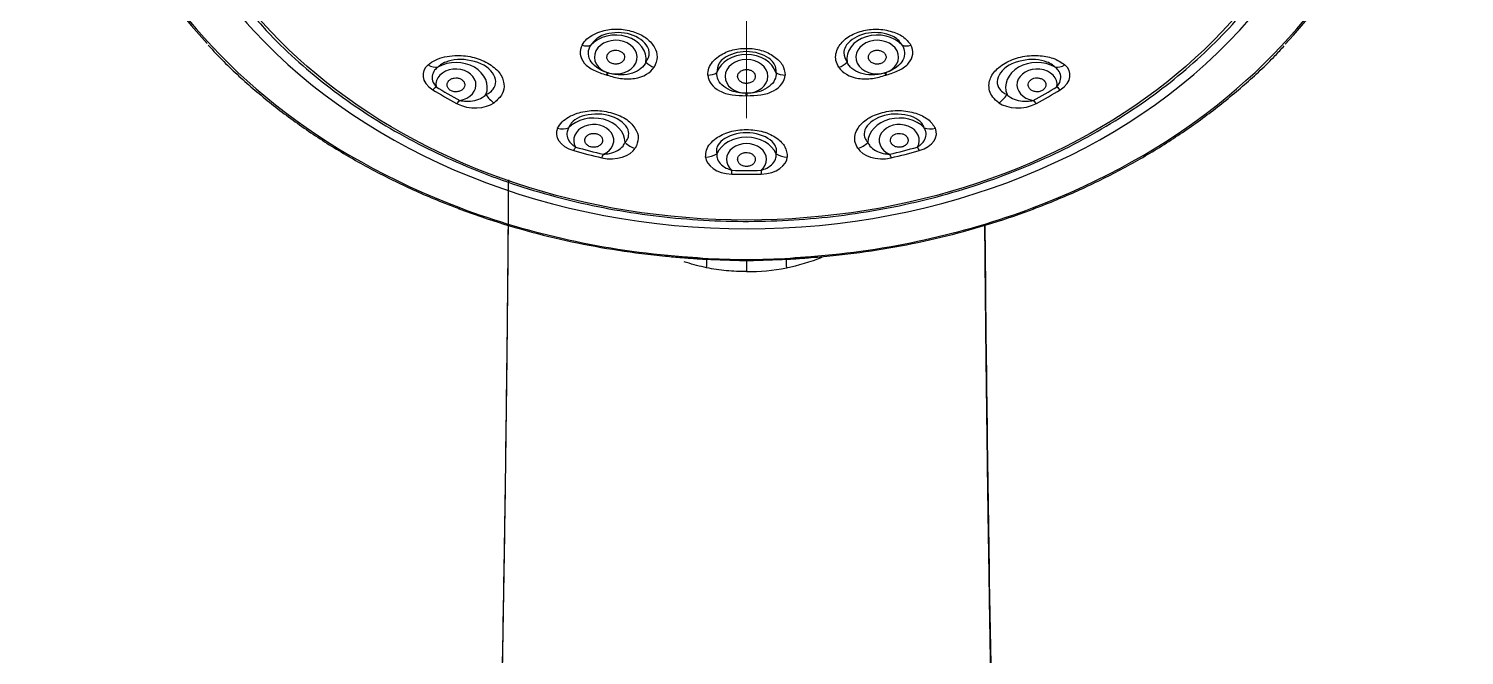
# Model space of a CAD drawing. Extents: x 0 to 1354, y 0 to 992.
# Drawn here: x 437 to 518.3, y 585.6 to 621.1 of the extents above; entities that cross this region are included whole.
import ezdxf

# ---------------------------------------------------------------- set-up
doc = ezdxf.new("R2010")
doc.units = 0
doc.header["$LTSCALE"] = 10
doc.header["$MEASUREMENT"] = 0
doc.linetypes.add('CENTER2', pattern=[28.575, 19.05, -3.175, 3.175, -3.175])
doc.layers.add('1', color=7, linetype='CONTINUOUS')
doc.layers.add('Cneter', color=1, linetype='CENTER2', lineweight=13)

msp = doc.modelspace()

# ---------------------------------------------------------------- linework, layer by layer
at = {"layer": '1', "color": 7, "linetype": 'Continuous'}
for p, q in [((461.459, 610.983), (461.457, 610.981)), ((493.861, 610.981), (493.859, 610.983)), ((477.659, 607.995), (477.659, 608.056)), ((477.659, 608.032), (477.659, 607.372))]:
    msp.add_line(p, q, dxfattribs=at)
for centre, major_axis, ratio, start_param, end_param in [((477.659, 637.88), (37.699, 0), 0.790155, 5.156583, 10.55138), ((477.659, 638.163), (-37.999, 0), 0.790155, 5.627397, 6.920378), ((477.659, 638.163), (-37.999, 0), 0.790155, 2.502798, 3.799488), ((477.659, 637.072), (-34.52, 0), 0.790155, 0, 0.629497), ((477.659, 637.072), (-34.52, 0), 0.790155, 2.51406, 3.141593), ((477.659, 637.072), (-34.52, 0), 0.790155, 0.629497, 2.51406), ((470.254, 619.406), (-1.723, 0), 0.790155, 3.016187, 5.669392), ((470.254, 619.52), (1.209, 0), 0.790155, 4.358175, 10.61059), ((485.065, 619.406), (-1.723, 0), 0.790155, 3.755386, 6.408591), ((485.065, 619.52), (1.209, 0), 0.790155, 5.097374, 11.349788), ((468.425, 620.799), (0.697, -0.393), 0.730817, 4.998751, 5.695614), ((477.659, 618.312), (-1.723, 0), 0.790155, 3.385786, 6.038992), ((486.893, 620.799), (0.697, 0.393), 0.730817, 3.729164, 4.426027), ((459.814, 619.845), (0.645, -0.764), 0.716961, 5.188181, 5.86621), ((461.201, 617.951), (1.136, 0), 0.790155, 4.901912, 9.549414), ((461.201, 617.807), (-1.779, 0), 0.790155, 2.845971, 5.32217), ((472.473, 619.56), (0.676, -0.428), 0.72265, 4.385315, 5.082178), ((477.659, 618.427), (1.209, 0), 0.790155, 4.727775, 10.980189), ((482.845, 619.56), (0.676, 0.428), 0.72265, 4.3426, 5.039463), ((494.117, 617.807), (-1.779, 0), 0.790155, 4.102608, 6.578807), ((494.117, 617.951), (1.136, 0), 0.790155, 6.158549, 10.806051), ((495.504, 619.845), (0.645, 0.764), 0.716961, 3.558568, 4.236597), ((469.8, 619.125), (0.235, 0.765), 0.221897, 3.851939, 4.086354), ((477.659, 634.638), (21.895, 0), 0.790155, 4.341933, 4.343647), ((469.834, 619.115), (-0.234, -0.765), 0.220918, 0.710031, 0.944446), ((477.659, 634.625), (21.709, 0), 0.790155, 4.341933, 4.343647), ((475.488, 619.115), (0.8, 0.023), 0.767163, 4.667088, 5.363952), ((479.83, 619.115), (0.8, -0.023), 0.767163, 4.060826, 4.75769), ((477.659, 634.625), (21.709, 0), 0.790155, 5.081131, 5.082845), ((485.484, 619.115), (-0.234, 0.765), 0.220918, 2.197146, 2.431561), ((485.518, 619.125), (0.235, -0.765), 0.221897, 5.338424, 5.572839), ((477.659, 634.638), (21.895, 0), 0.790155, 5.081131, 5.082845), ((460.074, 618.452), (-0.521, -0.854), 0.374386, 0.706149, 1.020037), ((477.659, 635.88), (-29.098, 0), 0.790155, 0.91368, 0.971275), ((477.659, 635.85), (28.789, 0), 0.790155, 4.055273, 4.112868), ((463.518, 617.719), (0.575, -0.818), 0.690785, 4.621421, 5.29945), ((477.659, 634.625), (21.709, 0), 0.790155, 4.711532, 4.713246), ((477.64, 617.962), (0.001, 0.8), 0.000525, 3.81824, 4.052655), ((477.659, 634.638), (21.895, 0), 0.790155, 4.711532, 4.713246), ((477.678, 617.962), (0.001, -0.8), 0.000525, 5.372123, 5.606538), ((491.8, 617.719), (0.575, 0.818), 0.690785, 4.125328, 4.803357), ((477.659, 635.85), (28.789, 0), 0.790155, 5.31191, 5.369505), ((477.659, 635.88), (-29.098, 0), 0.790155, 2.170317, 2.227912), ((495.244, 618.452), (-0.521, 0.854), 0.374386, 2.121555, 2.435444), ((461.415, 617.682), (0.475, 0.88), 0.345831, 3.8289, 4.142788), ((493.903, 617.682), (0.475, -0.88), 0.345831, 5.28199, 5.595878), ((469.007, 614.665), (-1.779, 0), 0.790155, 3.16013, 5.636329), ((469.007, 614.808), (1.136, 0), 0.790155, 5.216071, 9.863573), ((486.312, 614.665), (-1.779, 0), 0.790155, 3.788449, 6.264648), ((486.312, 614.808), (1.136, 0), 0.790155, 5.84439, 10.491892), ((467.074, 616.287), (0.903, -0.429), 0.793988, 4.955273, 5.633302), ((477.659, 613.582), (-1.779, 0), 0.790155, 3.474289, 5.950489), ((488.244, 616.287), (0.903, 0.429), 0.793988, 3.791476, 4.469505), ((467.978, 615.04), (-0.272, -0.962), 0.206104, 0.625999, 0.939888), ((477.659, 635.88), (-29.098, 0), 0.790155, 1.22784, 1.285435), ((477.659, 635.85), (28.789, 0), 0.790155, 4.369432, 4.427027), ((469.555, 614.635), (0.226, 0.974), 0.172536, 3.75865, 4.072539), ((471.428, 615.17), (0.85, -0.528), 0.780226, 4.414727, 5.092756), ((475.37, 614.676), (0.998, 0.063), 0.815788, 4.636524, 5.314553), ((477.659, 613.725), (1.136, 0), 0.790155, 5.530231, 10.177733), ((479.948, 614.676), (0.998, -0.063), 0.815788, 4.110225, 4.788254), ((483.89, 615.17), (0.85, 0.528), 0.780226, 4.332022, 5.010051), ((477.659, 635.85), (28.789, 0), 0.790155, 4.997751, 5.055346), ((485.763, 614.635), (0.226, -0.974), 0.172536, 5.352239, 5.666127), ((477.659, 635.88), (-29.098, 0), 0.790155, 1.856158, 1.913753), ((487.34, 615.04), (-0.272, 0.962), 0.206104, 2.201705, 2.515593), ((476.83, 613.724), (-0.023, -1), 0.017648, 0.597374, 0.911263), ((477.659, 635.85), (28.789, 0), 0.790155, 4.683592, 4.741186), ((478.488, 613.724), (-0.023, 1), 0.017648, 2.23033, 2.544218), ((477.659, 635.88), (-29.098, 0), 0.790155, 1.541999, 1.599594), ((461.543, 611.405), (-0.176, -0.468), 0.263385, 6.189898, 6.831434), ((461.545, 611.406), (0.176, 0.468), 0.263385, 3.141918, 3.689886), ((477.659, 637.881), (37.703, 0), 0.790155, 4.268195, 4.615639), ((477.659, 637.881), (37.703, 0), 0.790155, 4.809139, 5.156583), ((493.774, 611.406), (-0.176, 0.468), 0.263385, 2.593299, 3.141268), ((493.775, 611.405), (-0.176, 0.468), 0.263385, 2.593344, 3.141249), ((474.036, 608.668), (0.038, 0.499), 0.059206, 3.108412, 3.643374), ((481.282, 608.668), (0.038, -0.499), 0.059206, 5.781404, 6.31666), ((475.198, 608.581), (-0.035, -0.499), 0.073615, 6.279502, 6.784509), ((474.955, 606.417), (0.377, 1.964), 0.136214, 5.374418, 5.748618), ((480.363, 606.417), (-0.377, 1.964), 0.136214, 0.534568, 0.908768), ((480.12, 608.581), (0.035, -0.499), 0.073615, 5.781862, 6.286869)]:
    msp.add_ellipse(centre, major_axis=major_axis, ratio=ratio, start_param=start_param, end_param=end_param, dxfattribs=at)
msp.add_ellipse((477.659, 636.859), major_axis=(33.622, 0), ratio=0.790155, dxfattribs=at)
for points, knots in [([(449.815, 621.772), (450.093, 621.44), (450.872, 620.562), (452.288, 619.218), (454.056, 617.754), (455.962, 616.401), (457.99, 615.166), (460.129, 614.055), (462.367, 613.076), (464.693, 612.232), (467.091, 611.529), (469.549, 610.972), (472.054, 610.563), (474.59, 610.304), (477.143, 610.197), (479.699, 610.242), (482.244, 610.44), (484.763, 610.789), (487.242, 611.287), (489.667, 611.931), (492.024, 612.719), (494.3, 613.645), (496.481, 614.704), (498.557, 615.891), (500.513, 617.199), (502.344, 618.618), (504.021, 620.15), (505.175, 621.324), (505.724, 622.007), (505.813, 622.12)], [0, 0, 0, 0, 0.02283, 0.061557, 0.100301, 0.139057, 0.177824, 0.216598, 0.255377, 0.29416, 0.332945, 0.371732, 0.410519, 0.449308, 0.488097, 0.526887, 0.565678, 0.60447, 0.643263, 0.682058, 0.720853, 0.759649, 0.798445, 0.83724, 0.876031, 0.914818, 0.953596, 0.992363, 1, 1, 1, 1]), ([(468.346, 620.2), (468.428, 620.321), (468.588, 620.554), (468.992, 620.825), (469.565, 621.043), (470.34, 621.16), (471.232, 621.004), (472.004, 620.648), (472.461, 620.113), (472.678, 619.512), (472.513, 619.139), (472.429, 618.95)], [0, 0, 0, 0, 0.087607, 0.169371, 0.250856, 0.377447, 0.501128, 0.621802, 0.747777, 0.872041, 1, 1, 1, 1]), ([(471.963, 619.235), (472.018, 619.319), (472.192, 619.581), (472.144, 620.206), (471.524, 620.674), (470.651, 620.941), (469.902, 620.937), (469.158, 620.614), (468.965, 620.352), (468.845, 620.19)], [0, 0, 0, 0, 0.080562, 0.253207, 0.499831, 0.500495, 0.747529, 0.843295, 1, 1, 1, 1]), ([(482.889, 618.95), (482.824, 619.076), (482.699, 619.32), (482.703, 619.716), (482.878, 620.163), (483.296, 620.645), (484.069, 620.999), (484.961, 621.153), (485.818, 621.019), (486.576, 620.716), (486.839, 620.374), (486.972, 620.2)], [0, 0, 0, 0, 0.087607, 0.169371, 0.250856, 0.377447, 0.501128, 0.621802, 0.747777, 0.872041, 1, 1, 1, 1]), ([(486.473, 620.19), (486.422, 620.274), (486.261, 620.54), (485.572, 620.94), (484.662, 620.94), (483.79, 620.672), (483.282, 620.284), (483.118, 619.682), (483.264, 619.407), (483.355, 619.235)], [0, 0, 0, 0, 0.080562, 0.253207, 0.499831, 0.500495, 0.747529, 0.843295, 1, 1, 1, 1]), ([(447.175, 620.2), (447.457, 619.884), (448.287, 619.002), (449.798, 617.635), (451.704, 616.115), (453.747, 614.709), (455.909, 613.421), (458.182, 612.258), (460.024, 611.456), (461.1, 611.039), (461.369, 610.938)], [0, 0, 0, 0, 0.078639, 0.224104, 0.369616, 0.515166, 0.660747, 0.806349, 0.951968, 1, 1, 1, 1]), ([(459.623, 619.084), (459.757, 619.182), (460.016, 619.37), (460.545, 619.546), (461.24, 619.635), (462.123, 619.581), (463.039, 619.21), (463.73, 618.661), (463.968, 618.019), (463.888, 617.397), (463.544, 617.092), (463.366, 616.935)], [0, 0, 0, 0, 0.087456, 0.169153, 0.25014, 0.377375, 0.499739, 0.622279, 0.749894, 0.871256, 1, 1, 1, 1]), ([(468.346, 620.2), (468.167, 619.884), (468.207, 619.503), (468.609, 619.028), (468.797, 618.888), (469.238, 618.666), (469.485, 618.588), (469.732, 618.512)], [0, 0, 0, 0, 0.5, 0.5, 0.75, 0.75, 1, 1, 1, 1]), ([(469.8, 618.635), (469.552, 618.713), (469.339, 618.819), (469.002, 619.068), (468.88, 619.209), (468.65, 619.643), (468.679, 619.947), (468.845, 620.19)], [0, 0, 0, 0, 0.25, 0.25, 0.5, 0.5, 1, 1, 1, 1]), ([(469.786, 619.661), (469.78, 619.649), (469.77, 619.624), (469.756, 619.572), (469.75, 619.505), (469.765, 619.425), (469.811, 619.323), (469.916, 619.214), (470.1, 619.132), (470.276, 619.119), (470.412, 619.143), (470.506, 619.176), (470.589, 619.224), (470.658, 619.283), (470.696, 619.335), (470.716, 619.37), (470.728, 619.395), (470.754, 619.463), (470.76, 619.578), (470.709, 619.697), (470.637, 619.778), (470.57, 619.829), (470.493, 619.87), (470.378, 619.909), (470.22, 619.924), (470.034, 619.886), (469.904, 619.811), (469.837, 619.741), (469.805, 619.697), (469.792, 619.673), (469.786, 619.661)], [0, 0, 0, 0, 0.015625, 0.03125, 0.0625, 0.09375, 0.125, 0.1875, 0.25, 0.3125, 0.34375, 0.375, 0.40625, 0.4375, 0.46875, 0.476562, 0.484375, 0.5, 0.5625, 0.625, 0.65625, 0.6875, 0.71875, 0.75, 0.8125, 0.875, 0.9375, 0.96875, 0.984375, 1, 1, 1, 1]), ([(475.47, 618.501), (475.479, 618.635), (475.498, 618.895), (475.716, 619.258), (476.118, 619.62), (476.757, 619.946), (477.65, 620.053), (478.542, 619.944), (479.247, 619.58), (479.769, 619.088), (479.822, 618.698), (479.849, 618.501)], [0, 0, 0, 0, 0.087607, 0.169371, 0.250856, 0.377447, 0.501128, 0.621802, 0.747777, 0.872041, 1, 1, 1, 1]), ([(479.331, 618.641), (479.333, 618.733), (479.34, 619.021), (478.945, 619.581), (478.125, 619.837), (477.189, 619.836), (476.515, 619.623), (476.027, 619.117), (476.003, 618.823), (475.987, 618.641)], [0, 0, 0, 0, 0.080562, 0.253207, 0.499831, 0.500495, 0.747529, 0.843295, 1, 1, 1, 1]), ([(484.599, 619.376), (484.605, 619.364), (484.619, 619.34), (484.652, 619.294), (484.706, 619.241), (484.785, 619.19), (484.906, 619.139), (485.077, 619.114), (485.282, 619.152), (485.423, 619.236), (485.503, 619.325), (485.545, 619.4), (485.565, 619.48), (485.565, 619.56), (485.55, 619.619), (485.534, 619.656), (485.522, 619.68), (485.484, 619.744), (485.39, 619.833), (485.25, 619.893), (485.129, 619.914), (485.035, 619.917), (484.943, 619.906), (484.825, 619.874), (484.695, 619.801), (484.59, 619.673), (484.559, 619.549), (484.568, 619.461), (484.583, 619.412), (484.593, 619.388), (484.599, 619.376)], [0, 0, 0, 0, 0.015625, 0.03125, 0.0625, 0.09375, 0.125, 0.1875, 0.25, 0.3125, 0.34375, 0.375, 0.40625, 0.4375, 0.46875, 0.476562, 0.484375, 0.5, 0.5625, 0.625, 0.65625, 0.6875, 0.71875, 0.75, 0.8125, 0.875, 0.9375, 0.96875, 0.984375, 1, 1, 1, 1]), ([(486.473, 620.19), (486.638, 619.948), (486.667, 619.642), (486.439, 619.21), (486.317, 619.069), (485.981, 618.82), (485.764, 618.712), (485.518, 618.635)], [0, 0, 0, 0, 0.5, 0.5, 0.75, 0.75, 1, 1, 1, 1]), ([(485.586, 618.512), (485.831, 618.587), (486.082, 618.667), (486.522, 618.889), (486.71, 619.029), (487.109, 619.502), (487.151, 619.885), (486.972, 620.2)], [0, 0, 0, 0, 0.25, 0.25, 0.5, 0.5, 1, 1, 1, 1]), ([(491.952, 616.935), (491.827, 617.038), (491.585, 617.236), (491.402, 617.611), (491.373, 618.082), (491.585, 618.656), (492.271, 619.205), (493.188, 619.58), (494.174, 619.641), (495.085, 619.496), (495.488, 619.224), (495.695, 619.084)], [0, 0, 0, 0, 0.087456, 0.169153, 0.25014, 0.377375, 0.499739, 0.622279, 0.749894, 0.871256, 1, 1, 1, 1]), ([(493.95, 610.938), (494.38, 611.1), (495.612, 611.586), (497.595, 612.478), (499.848, 613.667), (501.988, 614.98), (504.008, 616.409), (505.885, 617.955), (507.251, 619.212), (507.946, 619.975), (508.11, 620.161)], [0, 0, 0, 0, 0.077128, 0.223235, 0.369366, 0.515489, 0.6616, 0.807691, 0.953754, 1, 1, 1, 1]), ([(460.182, 618.96), (460.116, 618.902), (459.949, 618.758), (459.832, 618.456), (459.874, 618.118), (460.015, 617.921), (460.074, 617.839)], [0, 0, 0, 0, 0.200427, 0.49953, 0.790892, 1, 1, 1, 1]), ([(462.903, 617.398), (462.963, 617.428), (463.13, 617.512), (463.372, 617.745), (463.576, 618.258), (463.195, 618.822), (462.37, 619.295), (461.462, 619.471), (460.686, 619.285), (460.346, 619.109), (460.226, 618.999), (460.182, 618.96)], [0, 0, 0, 0, 0.046355, 0.127416, 0.254336, 0.50001, 0.500136, 0.746142, 0.872777, 0.954138, 1, 1, 1, 1]), ([(469.767, 618.501), (470.012, 618.426), (470.266, 618.352), (470.793, 618.277), (471.065, 618.277), (471.817, 618.397), (472.233, 618.64), (472.429, 618.95)], [0, 0, 0, 0, 0.25, 0.25, 0.5, 0.5, 1, 1, 1, 1]), ([(471.963, 619.235), (471.849, 618.977), (471.581, 618.745), (471.017, 618.556), (470.8, 618.518), (470.334, 618.515), (470.082, 618.551), (469.834, 618.625)], [0, 0, 0, 0, 0.5, 0.5, 0.75, 0.75, 1, 1, 1, 1]), ([(477.159, 618.424), (477.159, 618.412), (477.161, 618.385), (477.171, 618.333), (477.197, 618.269), (477.247, 618.198), (477.337, 618.116), (477.485, 618.044), (477.693, 618.021), (477.863, 618.059), (477.979, 618.119), (478.052, 618.178), (478.108, 618.246), (478.144, 618.321), (478.157, 618.38), (478.159, 618.419), (478.159, 618.445), (478.152, 618.515), (478.105, 618.625), (478.003, 618.721), (477.899, 618.776), (477.813, 618.805), (477.722, 618.821), (477.598, 618.824), (477.443, 618.793), (477.287, 618.704), (477.2, 618.597), (477.169, 618.513), (477.161, 618.463), (477.159, 618.437), (477.159, 618.424)], [0, 0, 0, 0, 0.015625, 0.03125, 0.0625, 0.09375, 0.125, 0.1875, 0.25, 0.3125, 0.34375, 0.375, 0.40625, 0.4375, 0.46875, 0.476562, 0.484375, 0.5, 0.5625, 0.625, 0.65625, 0.6875, 0.71875, 0.75, 0.8125, 0.875, 0.9375, 0.96875, 0.984375, 1, 1, 1, 1]), ([(482.889, 618.95), (483.086, 618.639), (483.499, 618.397), (484.256, 618.277), (484.527, 618.277), (485.055, 618.352), (485.303, 618.425), (485.551, 618.501)], [0, 0, 0, 0, 0.5, 0.5, 0.75, 0.75, 1, 1, 1, 1]), ([(485.484, 618.625), (485.234, 618.55), (484.987, 618.515), (484.52, 618.518), (484.303, 618.555), (483.735, 618.746), (483.469, 618.977), (483.355, 619.235)], [0, 0, 0, 0, 0.25, 0.25, 0.5, 0.5, 1, 1, 1, 1]), ([(495.136, 618.96), (495.092, 619), (494.971, 619.11), (494.63, 619.285), (493.854, 619.471), (492.947, 619.295), (492.122, 618.821), (491.741, 618.257), (491.947, 617.744), (492.189, 617.511), (492.355, 617.428), (492.415, 617.398)], [0, 0, 0, 0, 0.046355, 0.127416, 0.254336, 0.50001, 0.500136, 0.746142, 0.872777, 0.954138, 1, 1, 1, 1]), ([(495.244, 617.839), (495.303, 617.921), (495.444, 618.118), (495.486, 618.457), (495.368, 618.759), (495.202, 618.903), (495.136, 618.96)], [0, 0, 0, 0, 0.208279, 0.500324, 0.801781, 1, 1, 1, 1]), ([(460.796, 618.183), (460.791, 618.177), (460.782, 618.166), (460.763, 618.143), (460.736, 618.1), (460.709, 618.034), (460.698, 617.952), (460.711, 617.842), (460.783, 617.713), (460.942, 617.599), (461.116, 617.554), (461.258, 617.555), (461.362, 617.573), (461.457, 617.608), (461.526, 617.648), (461.567, 617.681), (461.589, 617.701), (461.602, 617.714), (461.611, 617.725), (461.62, 617.735), (461.636, 617.755), (461.677, 617.817), (461.704, 617.903), (461.7, 618), (461.674, 618.094), (461.602, 618.201), (461.464, 618.297), (461.289, 618.349), (461.1, 618.347), (460.954, 618.3), (460.859, 618.241), (460.817, 618.205), (460.799, 618.185), (460.796, 618.183)], [0, 0, 0, 0, 0.007812, 0.015625, 0.03125, 0.0625, 0.09375, 0.125, 0.1875, 0.25, 0.3125, 0.34375, 0.375, 0.40625, 0.4375, 0.453125, 0.460938, 0.46875, 0.472656, 0.476562, 0.484375, 0.5, 0.5625, 0.59375, 0.625, 0.6875, 0.75, 0.8125, 0.875, 0.9375, 0.96875, 0.996094, 1, 1, 1, 1]), ([(475.47, 618.501), (475.479, 618.16), (475.723, 617.821), (476.344, 617.497), (476.59, 617.421), (477.109, 617.341), (477.375, 617.338), (477.64, 617.338)], [0, 0, 0, 0, 0.5, 0.5, 0.75, 0.75, 1, 1, 1, 1]), ([(477.64, 617.472), (477.374, 617.473), (477.127, 617.511), (476.696, 617.647), (476.514, 617.743), (476.086, 618.08), (475.96, 618.369), (475.987, 618.641)], [0, 0, 0, 0, 0.25, 0.25, 0.5, 0.5, 1, 1, 1, 1]), ([(479.331, 618.641), (479.358, 618.37), (479.23, 618.079), (478.805, 617.744), (478.624, 617.648), (478.194, 617.512), (477.942, 617.473), (477.678, 617.472)], [0, 0, 0, 0, 0.5, 0.5, 0.75, 0.75, 1, 1, 1, 1]), ([(477.678, 617.338), (477.941, 617.338), (478.211, 617.341), (478.73, 617.421), (478.977, 617.498), (479.594, 617.82), (479.839, 618.161), (479.849, 618.501)], [0, 0, 0, 0, 0.25, 0.25, 0.5, 0.5, 1, 1, 1, 1]), ([(493.713, 617.718), (493.718, 617.713), (493.728, 617.702), (493.751, 617.681), (493.794, 617.647), (493.864, 617.606), (493.96, 617.573), (494.096, 617.549), (494.273, 617.563), (494.461, 617.647), (494.568, 617.764), (494.611, 617.871), (494.621, 617.955), (494.609, 618.037), (494.581, 618.101), (494.555, 618.143), (494.537, 618.165), (494.526, 618.178), (494.516, 618.189), (494.506, 618.199), (494.487, 618.217), (494.425, 618.267), (494.33, 618.314), (494.212, 618.341), (494.09, 618.35), (493.94, 618.329), (493.782, 618.256), (493.665, 618.14), (493.609, 617.997), (493.62, 617.873), (493.661, 617.783), (493.692, 617.741), (493.71, 617.721), (493.713, 617.718)], [0, 0, 0, 0, 0.007812, 0.015625, 0.03125, 0.0625, 0.09375, 0.125, 0.1875, 0.25, 0.3125, 0.34375, 0.375, 0.40625, 0.4375, 0.453125, 0.460938, 0.46875, 0.472656, 0.476562, 0.484375, 0.5, 0.5625, 0.59375, 0.625, 0.6875, 0.75, 0.8125, 0.875, 0.9375, 0.96875, 0.996094, 1, 1, 1, 1]), ([(461.415, 617.069), (461.534, 617.049), (461.819, 617.001), (462.282, 617.05), (462.67, 617.197), (462.837, 617.341), (462.903, 617.398)], [0, 0, 0, 0, 0.208279, 0.500324, 0.801781, 1, 1, 1, 1]), ([(492.415, 617.398), (492.482, 617.34), (492.649, 617.196), (493.037, 617.05), (493.498, 617.001), (493.784, 617.049), (493.903, 617.069)], [0, 0, 0, 0, 0.200427, 0.49953, 0.790892, 1, 1, 1, 1]), ([(466.961, 615.488), (467.034, 615.612), (467.176, 615.85), (467.567, 616.141), (468.148, 616.39), (468.968, 616.549), (469.97, 616.418), (470.856, 616.066), (471.379, 615.52), (471.607, 614.917), (471.445, 614.548), (471.361, 614.358)], [0, 0, 0, 0, 0.087456, 0.169153, 0.25014, 0.377375, 0.499739, 0.622279, 0.749894, 0.871256, 1, 1, 1, 1]), ([(470.785, 614.691), (470.822, 614.734), (470.925, 614.851), (471.02, 615.126), (470.942, 615.655), (470.322, 616.094), (469.353, 616.343), (468.457, 616.292), (467.864, 615.935), (467.653, 615.69), (467.604, 615.559), (467.587, 615.512)], [0, 0, 0, 0, 0.046355, 0.127416, 0.254336, 0.50001, 0.500136, 0.746142, 0.872777, 0.954138, 1, 1, 1, 1]), ([(483.957, 614.358), (483.894, 614.484), (483.772, 614.728), (483.789, 615.123), (483.99, 615.573), (484.457, 616.063), (485.338, 616.416), (486.343, 616.549), (487.259, 616.372), (488.008, 616.02), (488.239, 615.669), (488.357, 615.488)], [0, 0, 0, 0, 0.087456, 0.169153, 0.25014, 0.377375, 0.499739, 0.622279, 0.749894, 0.871256, 1, 1, 1, 1]), ([(487.731, 615.512), (487.713, 615.56), (487.665, 615.691), (487.453, 615.936), (486.86, 616.293), (485.964, 616.342), (484.995, 616.093), (484.375, 615.654), (484.298, 615.125), (484.393, 614.85), (484.496, 614.733), (484.533, 614.691)], [0, 0, 0, 0, 0.046355, 0.127416, 0.254336, 0.50001, 0.500136, 0.746142, 0.872777, 0.954138, 1, 1, 1, 1]), ([(467.587, 615.512), (467.552, 615.441), (467.464, 615.266), (467.491, 614.953), (467.676, 614.643), (467.889, 614.491), (467.978, 614.427)], [0, 0, 0, 0, 0.200427, 0.49953, 0.790892, 1, 1, 1, 1]), ([(468.531, 614.93), (468.528, 614.924), (468.523, 614.91), (468.515, 614.884), (468.506, 614.836), (468.506, 614.767), (468.527, 614.686), (468.583, 614.585), (468.702, 614.48), (468.898, 614.41), (469.08, 614.41), (469.215, 614.446), (469.307, 614.489), (469.384, 614.545), (469.434, 614.6), (469.46, 614.641), (469.473, 614.665), (469.48, 614.681), (469.485, 614.693), (469.49, 614.706), (469.497, 614.728), (469.512, 614.797), (469.504, 614.885), (469.462, 614.977), (469.4, 615.06), (469.29, 615.144), (469.122, 615.202), (468.934, 615.208), (468.756, 615.16), (468.635, 615.08), (468.567, 615.001), (468.542, 614.956), (468.532, 614.933), (468.531, 614.93)], [0, 0, 0, 0, 0.007812, 0.015625, 0.03125, 0.0625, 0.09375, 0.125, 0.1875, 0.25, 0.3125, 0.34375, 0.375, 0.40625, 0.4375, 0.453125, 0.460938, 0.46875, 0.472656, 0.476562, 0.484375, 0.5, 0.5625, 0.59375, 0.625, 0.6875, 0.75, 0.8125, 0.875, 0.9375, 0.96875, 0.996094, 1, 1, 1, 1]), ([(475.346, 613.86), (475.351, 613.993), (475.362, 614.251), (475.576, 614.617), (475.987, 614.99), (476.664, 615.336), (477.654, 615.455), (478.648, 615.339), (479.404, 614.953), (479.918, 614.442), (479.954, 614.058), (479.972, 613.86)], [0, 0, 0, 0, 0.087456, 0.169153, 0.25014, 0.377375, 0.499739, 0.622279, 0.749894, 0.871256, 1, 1, 1, 1]), ([(479.34, 614.041), (479.351, 614.09), (479.379, 614.223), (479.318, 614.503), (478.965, 614.978), (478.168, 615.239), (477.149, 615.239), (476.352, 614.977), (476, 614.501), (475.939, 614.223), (475.967, 614.089), (475.978, 614.041)], [0, 0, 0, 0, 0.046355, 0.127416, 0.254336, 0.50001, 0.500136, 0.746142, 0.872777, 0.954138, 1, 1, 1, 1]), ([(485.836, 614.686), (485.839, 614.68), (485.845, 614.667), (485.858, 614.641), (485.886, 614.598), (485.937, 614.542), (486.014, 614.487), (486.135, 614.431), (486.309, 614.401), (486.52, 614.436), (486.667, 614.521), (486.75, 614.612), (486.792, 614.689), (486.813, 614.77), (486.812, 614.838), (486.803, 614.884), (486.795, 614.909), (486.789, 614.925), (486.784, 614.937), (486.778, 614.95), (486.768, 614.971), (486.728, 615.034), (486.656, 615.102), (486.554, 615.156), (486.442, 615.195), (486.291, 615.211), (486.112, 615.18), (485.956, 615.098), (485.846, 614.977), (485.808, 614.855), (485.813, 614.76), (485.826, 614.712), (485.835, 614.689), (485.836, 614.686)], [0, 0, 0, 0, 0.007812, 0.015625, 0.03125, 0.0625, 0.09375, 0.125, 0.1875, 0.25, 0.3125, 0.34375, 0.375, 0.40625, 0.4375, 0.453125, 0.460938, 0.46875, 0.472656, 0.476562, 0.484375, 0.5, 0.5625, 0.59375, 0.625, 0.6875, 0.75, 0.8125, 0.875, 0.9375, 0.96875, 0.996094, 1, 1, 1, 1]), ([(487.34, 614.427), (487.429, 614.49), (487.641, 614.643), (487.828, 614.953), (487.853, 615.267), (487.766, 615.442), (487.731, 615.512)], [0, 0, 0, 0, 0.208279, 0.500324, 0.801781, 1, 1, 1, 1]), ([(469.555, 614.022), (469.675, 614.032), (469.964, 614.056), (470.371, 614.214), (470.663, 614.446), (470.75, 614.621), (470.785, 614.691)], [0, 0, 0, 0, 0.208279, 0.500324, 0.801781, 1, 1, 1, 1]), ([(475.978, 614.041), (475.978, 613.966), (475.978, 613.78), (476.145, 613.491), (476.456, 613.244), (476.72, 613.15), (476.83, 613.112)], [0, 0, 0, 0, 0.200427, 0.49953, 0.790892, 1, 1, 1, 1]), ([(477.159, 613.725), (477.159, 613.718), (477.16, 613.705), (477.162, 613.677), (477.172, 613.63), (477.199, 613.564), (477.251, 613.492), (477.344, 613.41), (477.497, 613.339), (477.712, 613.32), (477.885, 613.365), (477.999, 613.432), (478.07, 613.495), (478.121, 613.567), (478.147, 613.631), (478.156, 613.677), (478.158, 613.703), (478.159, 613.72), (478.159, 613.733), (478.158, 613.746), (478.156, 613.768), (478.144, 613.838), (478.102, 613.92), (478.026, 613.997), (477.935, 614.061), (477.797, 614.114), (477.614, 614.128), (477.434, 614.088), (477.283, 613.999), (477.199, 613.893), (477.166, 613.801), (477.159, 613.753), (477.159, 613.728), (477.159, 613.725)], [0, 0, 0, 0, 0.007812, 0.015625, 0.03125, 0.0625, 0.09375, 0.125, 0.1875, 0.25, 0.3125, 0.34375, 0.375, 0.40625, 0.4375, 0.453125, 0.460938, 0.46875, 0.472656, 0.476562, 0.484375, 0.5, 0.5625, 0.59375, 0.625, 0.6875, 0.75, 0.8125, 0.875, 0.9375, 0.96875, 0.996094, 1, 1, 1, 1]), ([(478.488, 613.112), (478.598, 613.15), (478.861, 613.243), (479.174, 613.491), (479.341, 613.781), (479.34, 613.967), (479.34, 614.041)], [0, 0, 0, 0, 0.208279, 0.500324, 0.801781, 1, 1, 1, 1]), ([(484.533, 614.691), (484.568, 614.62), (484.656, 614.445), (484.948, 614.214), (485.354, 614.056), (485.643, 614.032), (485.763, 614.022)], [0, 0, 0, 0, 0.200427, 0.49953, 0.790892, 1, 1, 1, 1]), ([(464.172, 612.562), (464.163, 611.155), (464.131, 607.189), (464.056, 599.986), (463.904, 589.369), (463.662, 575.846), (463.348, 561.395), (463.061, 549.731), (462.831, 540.931), (462.591, 532.378), (462.239, 520.916), (461.785, 507.625), (461.425, 498.122), (461.255, 493.625)], [0, 0, 0, 0, 0.04114, 0.114398, 0.202128, 0.329324, 0.467621, 0.566225, 0.617062, 0.682316, 0.773565, 0.892831, 1, 1, 1, 1]), ([(461.367, 610.937), (461.797, 610.775), (463.051, 610.326), (465.177, 609.673), (467.762, 609.042), (470.397, 608.558), (472.485, 608.297), (473.689, 608.193), (473.998, 608.169)], [0, 0, 0, 0, 0.108343, 0.313558, 0.518804, 0.724054, 0.929307, 1, 1, 1, 1]), ([(481.32, 608.169), (481.794, 608.205), (483.16, 608.331), (485.407, 608.636), (488.034, 609.147), (490.609, 609.804), (492.571, 610.431), (493.671, 610.831), (493.951, 610.937)], [0, 0, 0, 0, 0.108308, 0.313545, 0.518821, 0.724101, 0.929387, 1, 1, 1, 1]), ([(464.156, 610.021), (464.148, 609.006), (464.128, 606.737), (464.093, 603.323), (464.054, 599.948), (464.014, 596.866), (463.972, 593.947), (463.928, 591.018), (463.881, 588.062), (463.806, 583.624), (463.696, 577.643), (463.541, 570.059), (463.373, 562.454), (463.193, 554.871), (463.006, 547.438), (462.813, 540.234), (462.657, 534.735), (462.538, 530.701), (462.449, 527.783), (462.342, 524.331), (462.213, 520.333), (462.063, 515.817), (461.891, 510.793), (461.695, 505.266), (461.483, 499.485), (461.335, 495.546), (461.262, 493.626)], [0, 0, 0, 0, 0.029961, 0.066537, 0.09853, 0.12594, 0.153106, 0.17966, 0.206525, 0.2337, 0.299572, 0.365841, 0.432218, 0.495649, 0.558948, 0.619591, 0.675719, 0.695502, 0.719435, 0.747804, 0.780603, 0.817823, 0.85867, 0.903758, 0.953076, 1, 1, 1, 1]), ([(494.056, 493.626), (493.973, 495.798), (493.81, 500.144), (493.583, 506.395), (493.382, 512.107), (493.215, 517.006), (493.08, 521.107), (492.966, 524.652), (492.864, 527.923), (492.766, 531.188), (492.623, 536.034), (492.444, 542.444), (492.237, 550.366), (492.047, 558.114), (491.873, 565.658), (491.718, 572.883), (491.583, 579.722), (491.491, 584.823), (491.43, 588.504), (491.388, 591.14), (491.342, 594.226), (491.293, 597.755), (491.243, 601.681), (491.198, 605.828), (491.173, 608.625), (491.162, 610.011)], [0, 0, 0, 0, 0.053068, 0.106225, 0.152842, 0.1929, 0.226384, 0.253585, 0.280159, 0.307049, 0.334253, 0.400178, 0.466478, 0.532857, 0.596297, 0.659604, 0.720253, 0.776356, 0.796087, 0.819949, 0.848258, 0.881011, 0.91821, 0.95907, 1, 1, 1, 1]), ([(491.164, 610.023), (491.213, 603.871), (491.294, 597.432), (491.555, 580.85), (491.765, 570.476), (492.266, 549.053), (492.549, 538.133), (493.235, 515.976), (493.635, 504.787), (494.063, 493.625)], [0, 0, 0, 0, 0.181839, 0.181839, 0.454559, 0.454559, 0.72728, 0.72728, 1, 1, 1, 1]), ([(475.398, 607.584), (475.018, 607.676), (474.589, 607.781), (474.171, 607.913), (474.123, 607.929)], [0, 0, 0, 0, 0.885832, 1, 1, 1, 1]), ([(477.659, 607.372), (477.279, 607.379), (476.518, 607.393), (475.772, 607.52), (475.398, 607.584)], [0, 0, 0, 0, 0.498782, 1, 1, 1, 1])]:
    msp.add_open_spline(points, degree=3, knots=knots, dxfattribs=at)
for points, degree in [([(459.623, 619.084), (459.198, 618.725), (459.201, 618.093), (459.885, 617.676)], 3), ([(495.433, 617.676), (496.114, 618.091), (496.121, 618.724), (495.695, 619.084)], 3), ([(461.241, 616.898), (461.951, 616.514), (462.893, 616.602), (463.366, 616.935)], 3), ([(491.952, 616.935), (492.424, 616.603), (493.364, 616.513), (494.077, 616.898)], 3), ([(466.961, 615.488), (466.753, 615.05), (467.061, 614.456), (467.874, 614.227)], 3), ([(487.444, 614.227), (488.253, 614.455), (488.566, 615.049), (488.357, 615.488)], 3), ([(469.468, 613.818), (470.293, 613.627), (471.097, 613.933), (471.361, 614.358)], 3), ([(483.957, 614.358), (484.22, 613.935), (485.021, 613.626), (485.85, 613.818)], 3), ([(475.346, 613.86), (475.375, 613.399), (475.958, 612.917), (476.821, 612.898)], 3), ([(478.497, 612.898), (479.356, 612.917), (479.943, 613.398), (479.972, 613.86)], 3), ([(474.017, 608.229), (474.407, 608.2), (474.796, 608.169), (475.185, 608.142)], 3), ([(480.133, 608.142), (480.522, 608.169), (480.911, 608.2), (481.301, 608.229)], 3), ([(473.997, 608.169), (475.163, 608.082)], 1), ([(475.163, 608.082), (477.659, 607.995)], 1), ([(475.185, 608.142), (476.007, 608.084), (476.833, 608.056), (477.659, 608.056)], 3), ([(477.659, 608.056), (478.485, 608.056), (479.311, 608.084), (480.133, 608.142)], 3), ([(477.659, 607.995), (480.155, 608.082)], 1), ([(477.659, 607.372), (478.413, 607.372), (479.182, 607.433), (479.92, 607.584)], 3), ([(479.92, 607.584), (480.609, 607.724), (481.287, 607.93), (481.943, 608.186)], 3), ([(480.155, 608.082), (481.321, 608.169)], 1)]:
    msp.add_open_spline(points, degree=degree, dxfattribs=at)
at = {"layer": 'Cneter', "lineweight": 5, "ltscale": 0.5}
msp.add_open_spline([(477.659, 665.335), (477.659, 616.068)], degree=1, dxfattribs=at)

doc.saveas('drawing.dxf')
